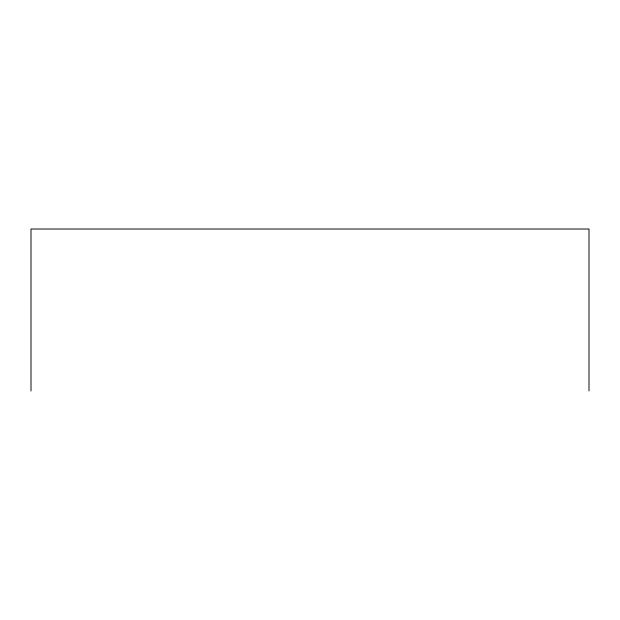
<?xml version="1.0" encoding="UTF-8"?>
<svg xmlns="http://www.w3.org/2000/svg" width="620" height="620" viewBox="0 0 620 620"><rect width="100%" height="100%" fill="white"/><g stroke="black" fill="none" stroke-linecap="round" stroke-linejoin="round"><path stroke-width="0.93" d="M589 390.98L589 229.02L31 229.02L31 390.98"/></g></svg>
